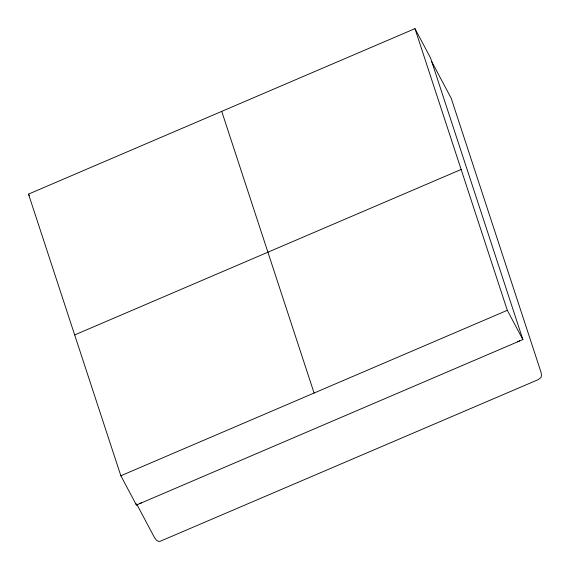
<?xml version="1.0" encoding="UTF-8"?>
<svg xmlns="http://www.w3.org/2000/svg" width="570" height="570" viewBox="0 0 570 570"><rect width="100%" height="100%" fill="white"/><g stroke="black" fill="none" stroke-linecap="round" stroke-linejoin="round"><path stroke-width="0.85" d="M28.5 194.106L414.967 28.643L430.535 57.926L522.882 339.585L136.415 505.041L120.847 475.765L28.5 194.106L29.319 195.645M74.677 334.939L461.137 169.475M120.847 475.765L507.314 310.308L414.967 28.643M431.775 61.717L451.169 98.183L541.03 372.26L541.5 375.473L540.923 377.632L538.059 379.713L160.049 541.336L158.517 541.357L156.558 540.282L154.563 537.724L136.821 504.357M507.314 310.308L522.882 339.585M221.73 111.378L314.084 393.036M135.859 503.36L136.415 505.041M141.617 502.818A5.679 3.962 -28 0 1 139.536 503.381M519.576 340.675A5.679 3.962 -28 0 1 517.681 341.815"/></g></svg>
